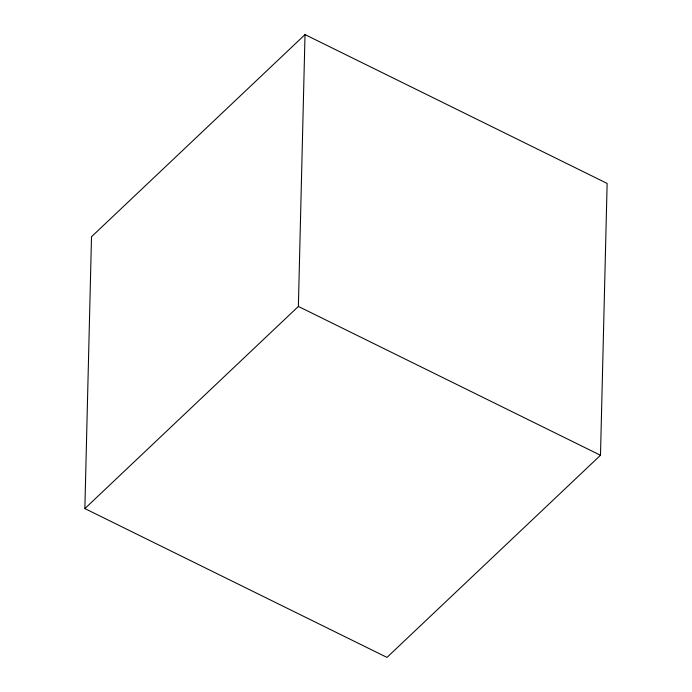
<?xml version="1.0" encoding="UTF-8"?>
<svg xmlns="http://www.w3.org/2000/svg" width="692" height="692" viewBox="0 0 692 692"><rect width="100%" height="100%" fill="white"/><g stroke="black" fill="none" stroke-linecap="round" stroke-linejoin="round"><path stroke-width="1.04" d="M84.865 508.577L91.508 236.733L305.016 34.6L607.135 183.423L600.492 455.267L386.984 657.4L84.865 508.577L298.373 306.444L305.016 34.6M298.373 306.444L600.492 455.267"/></g></svg>
